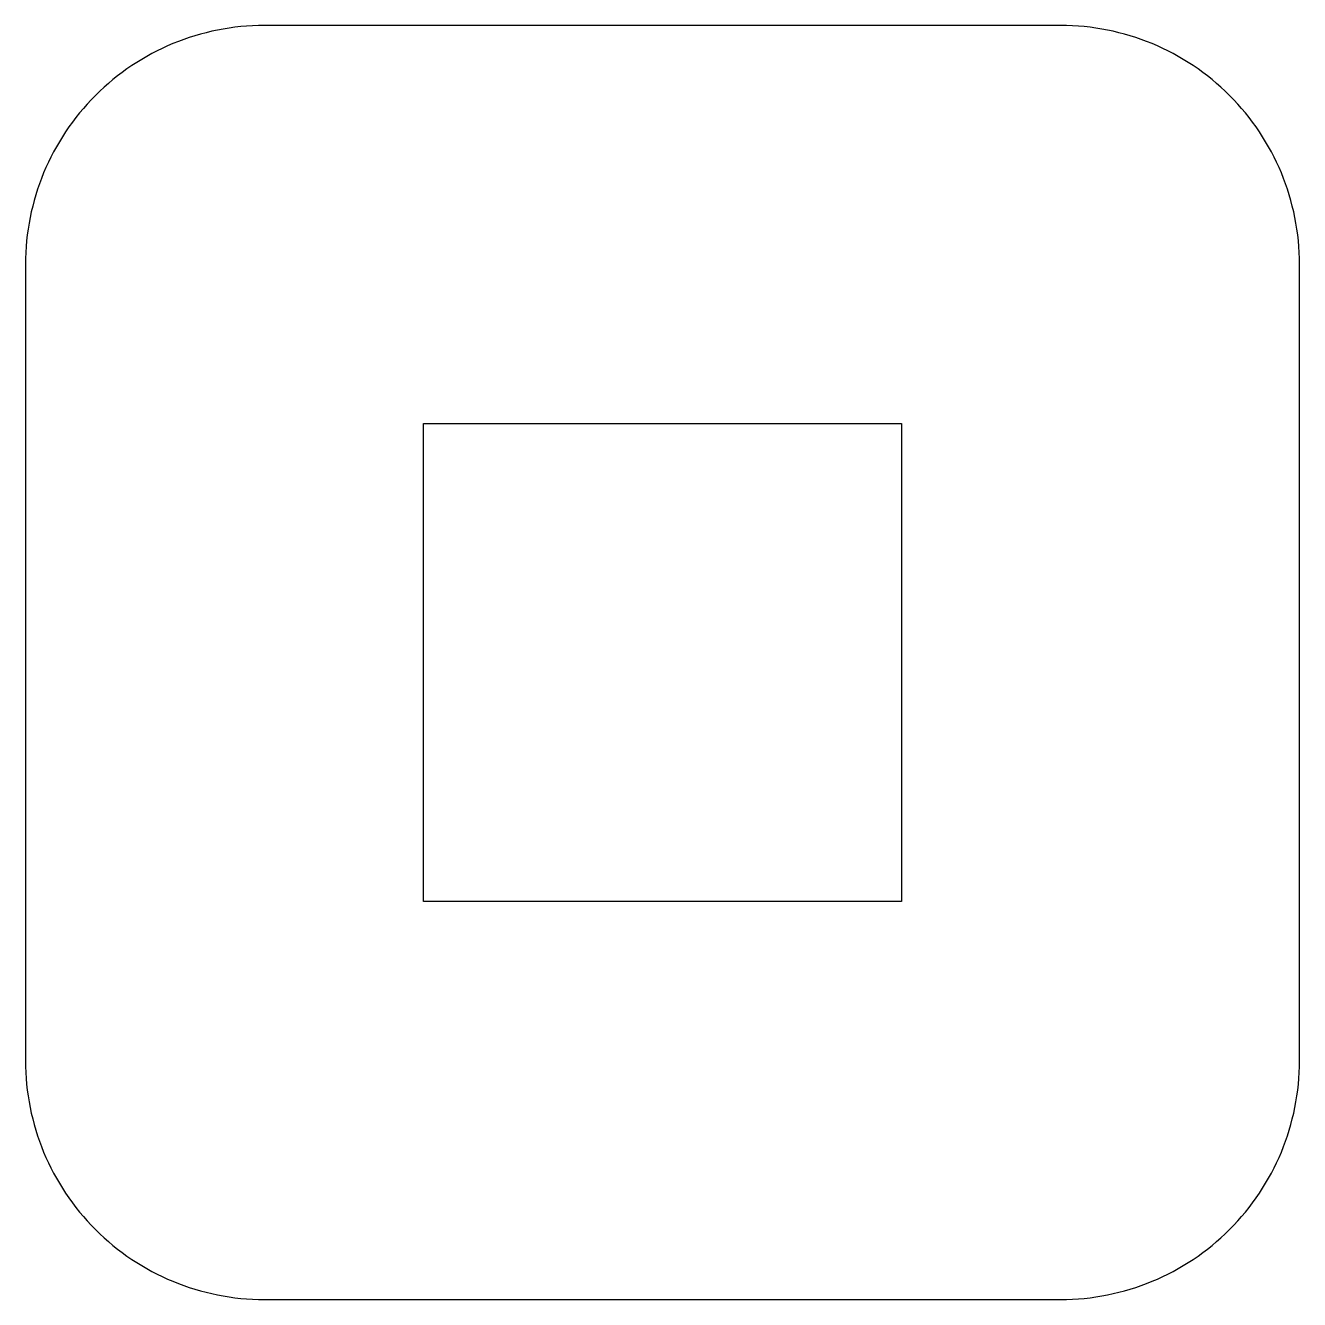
# Model space of a CAD drawing. Header units: inches. Extents: x 6.8 to 86.8, y 19.3 to 99.3.
import ezdxf

# ---------------------------------------------------------------- set-up
doc = ezdxf.new("R2010")
doc.units = ezdxf.units.IN
doc.header["$MEASUREMENT"] = 0

msp = doc.modelspace()

# ---------------------------------------------------------------- linework, layer by layer
msp.add_lwpolyline([(21.775, 19.332), (71.775, 19.332, 0.414214), (86.775, 34.332), (86.775, 84.332, 0.414214), (71.775, 99.332), (21.775, 99.332, 0.414214), (6.775, 84.332), (6.775, 34.332, 0.414214)], format="xyb", close=True)
msp.add_lwpolyline([(31.775, 74.332), (61.775, 74.332), (61.775, 44.332), (31.775, 44.332)], close=True)

doc.saveas('drawing.dxf')
